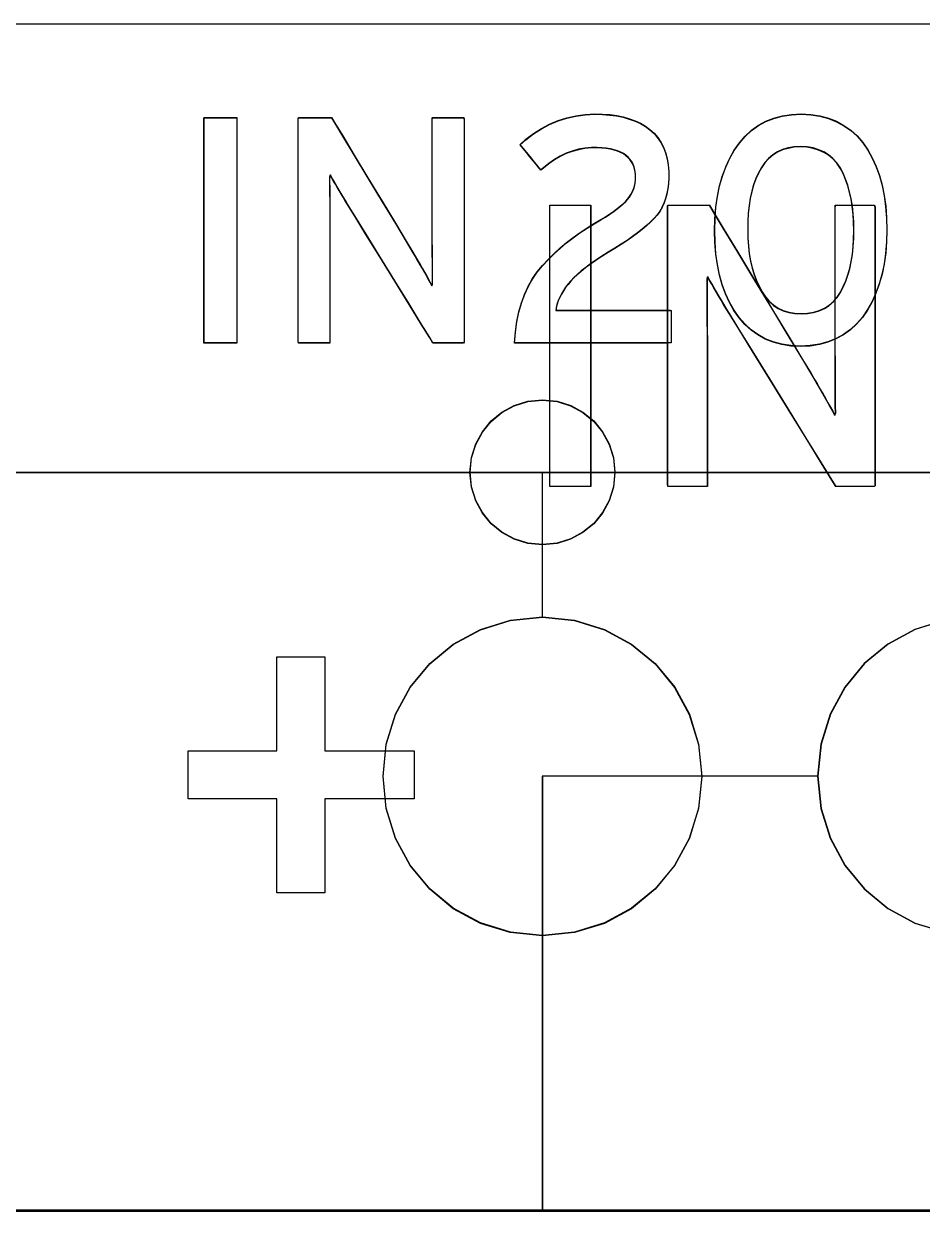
# Model space of a CAD drawing. Extents: x 1 to 47.7, y 0.2 to 35.
# Drawn here: x 40.6925 to 41.0025, y 11.9347 to 12.3447 of the extents above; entities that cross this region are included whole.
import ezdxf

# ---------------------------------------------------------------- set-up
doc = ezdxf.new("R2010")
doc.units = 0
doc.header["$MEASUREMENT"] = 0
for name, color, linetype in [('5_1___24__TARGET_LEDS___12', 7, 'CONTINUOUS'), ('6_1__EMPTY_IO_BOARD_POSITI', 7, 'CONTINUOUS'), ('6_2___8__INDEPENDENT_INPUT', 7, 'CONTINUOUS'), ('6_3___8__OPTOISO_INDEPENDE', 7, 'CONTINUOUS'), ('6_4___24__OPTOISO_INDEPEND', 7, 'CONTINUOUS'), ('6_5___8__INDEPENDENT_INPUT', 7, 'CONTINUOUS'), ('6_6___8__INDEPENDENT_INPUT', 7, 'CONTINUOUS'), ('6_7___8__OPTOISO_INDEPENDE', 7, 'CONTINUOUS'), ('6_8___8__OPTOISO_INDEPENDE', 7, 'CONTINUOUS'), ('8_0_____DWG', 7, 'CONTINUOUS')]:
    doc.layers.add(name, color=color, linetype=linetype)

msp = doc.modelspace()

# ---------------------------------------------------------------- linework, layer by layer
at = {"layer": '5_1___24__TARGET_LEDS___12'}
for points in [[(40.86179, 12.2345), (40.86211, 12.23823), (40.86262, 12.24177), (40.86332, 12.24512), (40.86421, 12.24827), (40.86528, 12.25124), (40.86655, 12.25402), (40.868, 12.2566), (40.86964, 12.259), (40.87146, 12.2612), (40.87342, 12.26327), (40.87545, 12.26527), (40.87756, 12.2672), (40.87975, 12.26905), (40.88203, 12.27082), (40.88438, 12.27252), (40.88681, 12.27415), (40.88933, 12.2757), (40.89152, 12.27699), (40.89315, 12.278), (40.89464, 12.27898), (40.89601, 12.27992), (40.89724, 12.28083), (40.89835, 12.28171), (40.89933, 12.28256), (40.90017, 12.28337), (40.90089, 12.28416), (40.90146, 12.28492), (40.90195, 12.28571), (40.90237, 12.2865), (40.90273, 12.28731), (40.90303, 12.28814), (40.90326, 12.28898), (40.90342, 12.28983), (40.90353, 12.2907), (40.90356, 12.29158), (40.90353, 12.29263), (40.90341, 12.29364), (40.90321, 12.2946), (40.90293, 12.2955), (40.90255, 12.29635), (40.9021, 12.29714), (40.90156, 12.29788), (40.90094, 12.29856), (40.90022, 12.29919), (40.89937, 12.29978), (40.89841, 12.30029), (40.89734, 12.30074), (40.89615, 12.30111), (40.89485, 12.30141), (40.89344, 12.30164), (40.89191, 12.30179), (40.89027, 12.30188), (40.88835, 12.30187), (40.88607, 12.30166), (40.88386, 12.30126), (40.88169, 12.30067), (40.87959, 12.29989), (40.87754, 12.29892), (40.87555, 12.29776), (40.87362, 12.2964), (40.87175, 12.29486), (40.87085, 12.29422), (40.87033, 12.29485), (40.86946, 12.29593), (40.86835, 12.2973), (40.86713, 12.2988), (40.86594, 12.30027), (40.86489, 12.30156), (40.86412, 12.3025), (40.86376, 12.30295), (40.86572, 12.30472), (40.86834, 12.30673), (40.87107, 12.30848), (40.87389, 12.30998), (40.87681, 12.3112), (40.87983, 12.31217), (40.88295, 12.31287), (40.88616, 12.31332), (40.88947, 12.3135), (40.89213, 12.31343), (40.89464, 12.31323), (40.89703, 12.3129), (40.89928, 12.31244), (40.90139, 12.31184), (40.90337, 12.31111), (40.90522, 12.31025), (40.90694, 12.30926), (40.90851, 12.30812), (40.90993, 12.3068), (40.91118, 12.30534), (40.91225, 12.30374), (40.91315, 12.302), (40.91388, 12.30012), (40.91443, 12.29809), (40.91481, 12.29592), (40.91502, 12.29361), (40.91505, 12.29139), (40.91495, 12.2895), (40.91472, 12.28769), (40.91438, 12.28596), (40.91393, 12.28433), (40.91336, 12.28278), (40.91268, 12.28132), (40.91188, 12.27995), (40.91097, 12.27866), (40.90991, 12.27744), (40.9087, 12.27621), (40.90735, 12.27497), (40.90587, 12.2737), (40.90425, 12.27243), (40.90249, 12.27114), (40.9006, 12.26983), (40.89857, 12.2685), (40.89641, 12.26717), (40.89408, 12.26575), (40.8919, 12.26436), (40.88989, 12.26301), (40.88803, 12.26172), (40.88634, 12.26046), (40.88481, 12.25925), (40.88344, 12.25808), (40.88223, 12.25696), (40.88118, 12.25587), (40.88025, 12.25477), (40.87941, 12.25366), (40.87865, 12.25252), (40.87797, 12.25137), (40.87738, 12.25021), (40.87687, 12.24902), (40.87645, 12.24782), (40.87611, 12.2466), (40.8761, 12.24578), (40.87842, 12.24578), (40.88289, 12.24578), (40.88882, 12.24578), (40.8955, 12.24578), (40.90222, 12.24578), (40.90827, 12.24578), (40.91294, 12.24578), (40.91553, 12.24578), (40.91583, 12.24565), (40.91583, 12.24484), (40.91583, 12.24347), (40.91583, 12.24173), (40.91583, 12.23982), (40.91583, 12.23795), (40.91583, 12.23631), (40.91583, 12.2351), (40.91583, 12.23453), (40.91463, 12.2345), (40.91007, 12.2345), (40.90302, 12.2345), (40.89441, 12.2345), (40.88523, 12.2345), (40.87641, 12.2345), (40.86893, 12.2345), (40.86373, 12.2345)], [(40.99026, 12.27351), (40.99016, 12.26939), (40.98984, 12.26547), (40.98932, 12.26173), (40.98859, 12.25819), (40.98766, 12.25483), (40.98651, 12.25167), (40.98516, 12.2487), (40.98359, 12.24591), (40.98182, 12.24333), (40.97984, 12.24103), (40.97767, 12.23902), (40.97529, 12.23731), (40.97272, 12.2359), (40.96995, 12.23479), (40.96698, 12.23398), (40.96382, 12.23347), (40.96045, 12.23326), (40.95712, 12.23347), (40.95399, 12.23398), (40.95105, 12.23478), (40.94831, 12.23588), (40.94576, 12.23728), (40.94341, 12.23897), (40.94125, 12.24095), (40.93929, 12.24323), (40.93752, 12.24578), (40.93596, 12.24852), (40.9346, 12.25146), (40.93346, 12.2546), (40.93252, 12.25794), (40.93179, 12.26148), (40.93127, 12.26522), (40.93096, 12.26916), (40.93085, 12.2733), (40.93096, 12.27742), (40.93128, 12.28136), (40.93181, 12.2851), (40.93255, 12.28866), (40.9335, 12.29202), (40.93466, 12.29519), (40.93603, 12.29816), (40.93761, 12.30095), (40.9394, 12.30354), (40.94138, 12.30585), (40.94356, 12.30785), (40.94593, 12.30956), (40.9485, 12.31095), (40.95125, 12.31205), (40.9542, 12.31283), (40.95733, 12.31332), (40.96067, 12.3135), (40.96403, 12.3133), (40.96719, 12.3128), (40.97015, 12.31201), (40.97291, 12.31093), (40.97547, 12.30954), (40.97782, 12.30787), (40.97998, 12.30589), (40.98194, 12.30362), (40.98369, 12.30107), (40.98523, 12.29832), (40.98656, 12.29537), (40.98769, 12.29222), (40.98862, 12.28888), (40.98934, 12.28533), (40.98985, 12.28159), (40.99016, 12.27765)], [(40.83363, 12.2345), (40.83254, 12.23628), (40.82961, 12.24103), (40.82541, 12.24786), (40.82046, 12.2559), (40.81533, 12.26424), (40.81054, 12.27202), (40.80664, 12.27835), (40.80419, 12.28234), (40.8034, 12.28363), (40.80267, 12.28484), (40.80196, 12.28603), (40.80128, 12.28717), (40.80062, 12.28829), (40.79998, 12.28937), (40.79937, 12.29042), (40.79879, 12.29143), (40.79822, 12.29241), (40.79799, 12.29178), (40.79799, 12.28991), (40.79799, 12.28798), (40.798, 12.28599), (40.79801, 12.28394), (40.79803, 12.28183), (40.79805, 12.27966), (40.79807, 12.27743), (40.79809, 12.27514), (40.7981, 12.27371), (40.7981, 12.2701), (40.7981, 12.26465), (40.7981, 12.25811), (40.7981, 12.2512), (40.7981, 12.24466), (40.7981, 12.23922), (40.7981, 12.2356), (40.79809, 12.2345), (40.79758, 12.2345), (40.79643, 12.2345), (40.79485, 12.2345), (40.79302, 12.2345), (40.79115, 12.2345), (40.78944, 12.2345), (40.78808, 12.2345), (40.78727, 12.2345), (40.78714, 12.23505), (40.78714, 12.24009), (40.78714, 12.24925), (40.78714, 12.26114), (40.78714, 12.27433), (40.78714, 12.28743), (40.78714, 12.29901), (40.78714, 12.30767), (40.78714, 12.312), (40.78736, 12.31225), (40.7883, 12.31225), (40.78979, 12.31225), (40.79163, 12.31225), (40.7936, 12.31225), (40.7955, 12.31225), (40.79711, 12.31225), (40.79823, 12.31225), (40.79865, 12.31225), (40.7997, 12.31052), (40.80248, 12.3059), (40.80649, 12.29925), (40.81121, 12.29143), (40.8161, 12.28331), (40.82067, 12.27574), (40.82438, 12.26958), (40.82673, 12.2657), (40.82752, 12.26438), (40.82836, 12.26293), (40.82917, 12.26154), (40.82994, 12.26019), (40.83068, 12.2589), (40.83138, 12.25766), (40.83205, 12.25646), (40.83268, 12.25532), (40.83328, 12.25422), (40.83351, 12.25485), (40.83349, 12.25678), (40.83347, 12.25876), (40.83345, 12.26079), (40.83344, 12.26289), (40.83343, 12.26503), (40.83342, 12.26723), (40.83342, 12.26948), (40.83341, 12.27179), (40.83341, 12.27321), (40.83341, 12.27681), (40.83341, 12.28223), (40.83341, 12.28875), (40.83341, 12.29562), (40.83341, 12.30214), (40.83341, 12.30756), (40.83341, 12.31116), (40.83342, 12.31225), (40.83393, 12.31225), (40.83508, 12.31225), (40.83666, 12.31225), (40.83849, 12.31225), (40.84036, 12.31225), (40.84207, 12.31225), (40.84343, 12.31225), (40.84424, 12.31225), (40.84437, 12.3117), (40.84437, 12.30667), (40.84437, 12.2975), (40.84437, 12.28561), (40.84437, 12.27242), (40.84437, 12.25933), (40.84437, 12.24774), (40.84437, 12.23908), (40.84437, 12.23475), (40.84417, 12.2345), (40.84329, 12.2345), (40.8419, 12.2345), (40.84018, 12.2345), (40.83834, 12.2345), (40.83657, 12.2345), (40.83507, 12.2345), (40.83402, 12.2345)], [(40.97887, 12.2733), (40.97881, 12.27619), (40.97864, 12.27896), (40.97835, 12.28161), (40.97794, 12.28414), (40.97742, 12.28655), (40.97678, 12.28883), (40.97602, 12.29099), (40.97514, 12.29303), (40.97414, 12.29493), (40.97297, 12.29662), (40.97164, 12.29808), (40.97017, 12.29932), (40.96853, 12.30035), (40.96674, 12.30115), (40.9648, 12.30172), (40.9627, 12.30208), (40.96045, 12.30222), (40.95824, 12.30208), (40.95617, 12.30173), (40.95426, 12.30116), (40.9525, 12.30037), (40.95089, 12.29936), (40.94944, 12.29814), (40.94813, 12.29669), (40.94697, 12.29503), (40.94596, 12.29316), (40.94507, 12.29117), (40.9443, 12.28904), (40.94365, 12.28678), (40.94312, 12.28439), (40.94272, 12.28186), (40.94244, 12.27921), (40.94228, 12.27643), (40.94225, 12.27351), (40.94231, 12.27063), (40.94249, 12.26788), (40.9428, 12.26525), (40.94322, 12.26274), (40.94377, 12.26036), (40.94445, 12.25811), (40.94524, 12.25598), (40.94616, 12.25397), (40.94719, 12.25206), (40.94836, 12.25032), (40.94967, 12.24881), (40.95113, 12.24752), (40.95274, 12.24647), (40.9545, 12.24564), (40.95641, 12.24504), (40.95846, 12.24467), (40.96067, 12.24453), (40.96291, 12.24467), (40.96501, 12.24504), (40.96694, 12.24563), (40.96872, 12.24644), (40.97034, 12.24748), (40.9718, 12.24875), (40.97311, 12.25025), (40.97426, 12.25196), (40.97524, 12.25385), (40.97609, 12.25584), (40.97683, 12.25795), (40.97745, 12.26018), (40.97796, 12.26255), (40.97836, 12.26505), (40.97864, 12.26767), (40.97881, 12.27042)], [(40.89643, 12.18979), (40.89592, 12.18475), (40.89446, 12.18005), (40.89216, 12.17581), (40.88911, 12.17211), (40.88541, 12.16906), (40.88116, 12.16675), (40.87648, 12.1653), (40.87145, 12.16479), (40.8664, 12.1653), (40.8617, 12.16675), (40.85745, 12.16906), (40.85375, 12.17211), (40.8507, 12.17581), (40.8484, 12.18005), (40.84694, 12.18475), (40.84643, 12.18979), (40.84694, 12.19482), (40.8484, 12.19952), (40.8507, 12.20376), (40.85375, 12.20746), (40.85745, 12.21051), (40.8617, 12.21282), (40.8664, 12.21427), (40.87145, 12.21478), (40.87648, 12.21427), (40.88116, 12.21282), (40.88541, 12.21051), (40.88911, 12.20746), (40.89216, 12.20376), (40.89446, 12.19952), (40.89592, 12.19482)], [(40.92643, 12.08482), (40.92532, 12.07373), (40.92211, 12.06341), (40.91704, 12.05406), (40.91033, 12.04592), (40.90219, 12.0392), (40.89284, 12.03413), (40.88251, 12.03092), (40.87142, 12.0298), (40.86033, 12.03092), (40.85001, 12.03413), (40.84067, 12.0392), (40.83253, 12.04592), (40.82582, 12.05406), (40.82075, 12.06341), (40.81755, 12.07373), (40.81643, 12.08482), (40.81755, 12.0959), (40.82075, 12.10622), (40.82582, 12.11556), (40.83253, 12.12369), (40.84067, 12.13041), (40.85001, 12.13548), (40.86033, 12.13869), (40.87142, 12.1398), (40.88251, 12.13869), (40.89284, 12.13548), (40.90219, 12.13041), (40.91033, 12.12369), (40.91704, 12.11556), (40.92211, 12.10622), (40.92532, 12.0959)]]:
    msp.add_lwpolyline(points, close=True, dxfattribs=at)
for points in [[(40.75464, 12.2345), (40.75464, 12.31225), (40.76592, 12.31225), (40.76592, 12.2345), (40.75464, 12.2345)], [(40.57142, 12.1398), (40.57142, 12.18979), (40.87142, 12.18977)], [(40.87142, 12.1398), (40.87142, 12.18979), (41.17141, 12.18977)], [(40.87142, 12.0298), (40.87142, 11.93517)], [(41.34667, 11.93513), (41.22086, 11.93513), (41.09103, 11.93513), (40.95765, 11.93513), (40.82115, 11.93513), (40.68197, 11.93513), (40.54057, 11.93513), (40.25287, 11.93513), (39.96161, 11.93513), (39.67035, 11.93513), (39.38265, 11.93513)]]:
    msp.add_lwpolyline(points, dxfattribs=at)
at = {"layer": '6_1__EMPTY_IO_BOARD_POSITI'}
msp.add_lwpolyline([(39.41772, 11.93472), (39.6197, 11.93472), (40.02874, 11.93472), (40.43638, 11.93472), (40.6366, 11.93472), (40.8328, 11.93472), (41.02374, 11.93472), (41.2082, 11.93472), (41.29762, 11.93472), (41.38495, 11.93472)], dxfattribs=at)
at = {"layer": '6_2___8__INDEPENDENT_INPUT'}
for points in [[(40.87402, 12.18494), (40.87402, 12.28212), (40.88813, 12.28212), (40.88813, 12.18494), (40.87402, 12.18494)], [(41.01037, 12.1388), (41.00005, 12.13559), (40.99071, 12.13052), (40.98257, 12.12381), (40.97585, 12.11567), (40.97078, 12.10633), (40.96757, 12.096), (40.96646, 12.08491), (40.96757, 12.07383), (40.97078, 12.0635), (40.97585, 12.05416), (40.98257, 12.04602), (40.99071, 12.03931), (41.00005, 12.03424), (41.01037, 12.03103)], [(40.79639, 12.07713), (40.79639, 12.04466), (40.77981, 12.04466), (40.77981, 12.07713), (40.74917, 12.07713), (40.74917, 12.09372), (40.77981, 12.09372), (40.77981, 12.12619), (40.79639, 12.12619), (40.79639, 12.09372), (40.82715, 12.09372), (40.82715, 12.07713), (40.79639, 12.07713)], [(40.96646, 12.08491), (40.87146, 12.08491), (40.87146, 11.93527)], [(41.34667, 11.93513), (41.22086, 11.93513), (41.09103, 11.93513), (40.95765, 11.93513), (40.82115, 11.93513), (40.68197, 11.93513), (40.54057, 11.93513), (40.25287, 11.93513), (39.96161, 11.93513), (39.67035, 11.93513), (39.38265, 11.93513)]]:
    msp.add_lwpolyline(points, dxfattribs=at)
msp.add_lwpolyline([(40.97276, 12.18494), (40.9714, 12.18717), (40.96774, 12.1931), (40.96248, 12.20164), (40.9563, 12.21168), (40.94988, 12.22212), (40.94389, 12.23184), (40.93902, 12.23975), (40.93595, 12.24474), (40.93497, 12.24634), (40.93406, 12.24786), (40.93318, 12.24934), (40.93232, 12.25078), (40.9315, 12.25218), (40.93071, 12.25353), (40.92994, 12.25484), (40.92921, 12.2561), (40.9285, 12.25732), (40.92821, 12.25653), (40.92821, 12.2542), (40.92822, 12.25178), (40.92823, 12.2493), (40.92824, 12.24674), (40.92826, 12.2441), (40.92828, 12.24139), (40.92831, 12.2386), (40.92834, 12.23574), (40.92834, 12.23396), (40.92834, 12.22944), (40.92834, 12.22263), (40.92834, 12.21445), (40.92834, 12.20582), (40.92834, 12.19764), (40.92834, 12.19083), (40.92834, 12.18631), (40.92833, 12.18494), (40.9277, 12.18494), (40.92627, 12.18494), (40.92428, 12.18494), (40.922, 12.18494), (40.91966, 12.18494), (40.91752, 12.18494), (40.91582, 12.18494), (40.91481, 12.18494), (40.91465, 12.18563), (40.91465, 12.19192), (40.91465, 12.20338), (40.91465, 12.21824), (40.91465, 12.23473), (40.91465, 12.2511), (40.91465, 12.26557), (40.91465, 12.2764), (40.91465, 12.28182), (40.91492, 12.28212), (40.9161, 12.28212), (40.91796, 12.28212), (40.92026, 12.28212), (40.92272, 12.28212), (40.92509, 12.28212), (40.92711, 12.28212), (40.92851, 12.28212), (40.92904, 12.28212), (40.93034, 12.27996), (40.93383, 12.27419), (40.93884, 12.26587), (40.94473, 12.2561), (40.95086, 12.24595), (40.95657, 12.23649), (40.96121, 12.22879), (40.96413, 12.22394), (40.96512, 12.22228), (40.96617, 12.22047), (40.96718, 12.21873), (40.96815, 12.21705), (40.96907, 12.21544), (40.96995, 12.21388), (40.97078, 12.21239), (40.97158, 12.21096), (40.97232, 12.2096), (40.97261, 12.21038), (40.97259, 12.21279), (40.97256, 12.21526), (40.97254, 12.21781), (40.97253, 12.22042), (40.97251, 12.2231), (40.9725, 12.22585), (40.9725, 12.22867), (40.97249, 12.23155), (40.97249, 12.23333), (40.97249, 12.23783), (40.97249, 12.24461), (40.97249, 12.25275), (40.97249, 12.26134), (40.97249, 12.26949), (40.97249, 12.27626), (40.97249, 12.28076), (40.9725, 12.28212), (40.97314, 12.28212), (40.97457, 12.28212), (40.97655, 12.28212), (40.97884, 12.28212), (40.98118, 12.28212), (40.98332, 12.28212), (40.98502, 12.28212), (40.98602, 12.28212), (40.98619, 12.28144), (40.98619, 12.27515), (40.98619, 12.26369), (40.98619, 12.24883), (40.98619, 12.23234), (40.98619, 12.21597), (40.98619, 12.20149), (40.98619, 12.19067), (40.98619, 12.18525), (40.98594, 12.18494), (40.98484, 12.18494), (40.9831, 12.18494), (40.98095, 12.18494), (40.97865, 12.18494), (40.97644, 12.18494), (40.97456, 12.18494), (40.97325, 12.18494)], close=True, dxfattribs=at)
at = {"layer": '6_3___8__OPTOISO_INDEPENDE'}
for points in [[(40.87402, 12.18494), (40.87402, 12.28212), (40.88813, 12.28212), (40.88813, 12.18494), (40.87402, 12.18494)], [(41.01037, 12.1388), (41.00005, 12.13559), (40.99071, 12.13052), (40.98257, 12.12381), (40.97585, 12.11567), (40.97078, 12.10633), (40.96757, 12.096), (40.96646, 12.08491), (40.96757, 12.07383), (40.97078, 12.0635), (40.97585, 12.05416), (40.98257, 12.04602), (40.99071, 12.03931), (41.00005, 12.03424), (41.01037, 12.03103)], [(40.96646, 12.08491), (40.87146, 12.08491), (40.87146, 11.93527)], [(41.34667, 11.93513), (41.22086, 11.93513), (41.09103, 11.93513), (40.95765, 11.93513), (40.82115, 11.93513), (40.68197, 11.93513), (40.54057, 11.93513), (40.25287, 11.93513), (39.96161, 11.93513), (39.67035, 11.93513), (39.38265, 11.93513)]]:
    msp.add_lwpolyline(points, dxfattribs=at)
msp.add_lwpolyline([(40.97276, 12.18494), (40.9714, 12.18717), (40.96774, 12.1931), (40.96248, 12.20164), (40.9563, 12.21168), (40.94988, 12.22212), (40.94389, 12.23184), (40.93902, 12.23975), (40.93595, 12.24474), (40.93497, 12.24634), (40.93406, 12.24786), (40.93318, 12.24934), (40.93232, 12.25078), (40.9315, 12.25218), (40.93071, 12.25353), (40.92994, 12.25484), (40.92921, 12.2561), (40.9285, 12.25732), (40.92821, 12.25653), (40.92821, 12.2542), (40.92822, 12.25178), (40.92823, 12.2493), (40.92824, 12.24674), (40.92826, 12.2441), (40.92828, 12.24139), (40.92831, 12.2386), (40.92834, 12.23574), (40.92834, 12.23396), (40.92834, 12.22944), (40.92834, 12.22263), (40.92834, 12.21445), (40.92834, 12.20582), (40.92834, 12.19764), (40.92834, 12.19083), (40.92834, 12.18631), (40.92833, 12.18494), (40.9277, 12.18494), (40.92627, 12.18494), (40.92428, 12.18494), (40.922, 12.18494), (40.91966, 12.18494), (40.91752, 12.18494), (40.91582, 12.18494), (40.91481, 12.18494), (40.91465, 12.18563), (40.91465, 12.19192), (40.91465, 12.20338), (40.91465, 12.21824), (40.91465, 12.23473), (40.91465, 12.2511), (40.91465, 12.26557), (40.91465, 12.2764), (40.91465, 12.28182), (40.91492, 12.28212), (40.9161, 12.28212), (40.91796, 12.28212), (40.92026, 12.28212), (40.92272, 12.28212), (40.92509, 12.28212), (40.92711, 12.28212), (40.92851, 12.28212), (40.92904, 12.28212), (40.93034, 12.27996), (40.93383, 12.27419), (40.93884, 12.26587), (40.94473, 12.2561), (40.95086, 12.24595), (40.95657, 12.23649), (40.96121, 12.22879), (40.96413, 12.22394), (40.96512, 12.22228), (40.96617, 12.22047), (40.96718, 12.21873), (40.96815, 12.21705), (40.96907, 12.21544), (40.96995, 12.21388), (40.97078, 12.21239), (40.97158, 12.21096), (40.97232, 12.2096), (40.97261, 12.21038), (40.97259, 12.21279), (40.97256, 12.21526), (40.97254, 12.21781), (40.97253, 12.22042), (40.97251, 12.2231), (40.9725, 12.22585), (40.9725, 12.22867), (40.97249, 12.23155), (40.97249, 12.23333), (40.97249, 12.23783), (40.97249, 12.24461), (40.97249, 12.25275), (40.97249, 12.26134), (40.97249, 12.26949), (40.97249, 12.27626), (40.97249, 12.28076), (40.9725, 12.28212), (40.97314, 12.28212), (40.97457, 12.28212), (40.97655, 12.28212), (40.97884, 12.28212), (40.98118, 12.28212), (40.98332, 12.28212), (40.98502, 12.28212), (40.98602, 12.28212), (40.98619, 12.28144), (40.98619, 12.27515), (40.98619, 12.26369), (40.98619, 12.24883), (40.98619, 12.23234), (40.98619, 12.21597), (40.98619, 12.20149), (40.98619, 12.19067), (40.98619, 12.18525), (40.98594, 12.18494), (40.98484, 12.18494), (40.9831, 12.18494), (40.98095, 12.18494), (40.97865, 12.18494), (40.97644, 12.18494), (40.97456, 12.18494), (40.97325, 12.18494)], close=True, dxfattribs=at)
at = {"layer": '6_4___24__OPTOISO_INDEPEND'}
for points in [[(40.8618, 12.23463), (40.86212, 12.23836), (40.86263, 12.2419), (40.86333, 12.24524), (40.86422, 12.2484), (40.8653, 12.25137), (40.86656, 12.25414), (40.86801, 12.25673), (40.86965, 12.25913), (40.87148, 12.26133), (40.87343, 12.2634), (40.87546, 12.2654), (40.87757, 12.26733), (40.87977, 12.26918), (40.88204, 12.27096), (40.88439, 12.27266), (40.88683, 12.27428), (40.88934, 12.27584), (40.89154, 12.27712), (40.89316, 12.27813), (40.89466, 12.27911), (40.89602, 12.28005), (40.89726, 12.28096), (40.89836, 12.28184), (40.89934, 12.28269), (40.90018, 12.2835), (40.9009, 12.28428), (40.90147, 12.28505), (40.90196, 12.28583), (40.90239, 12.28663), (40.90274, 12.28744), (40.90304, 12.28827), (40.90327, 12.28911), (40.90344, 12.28996), (40.90354, 12.29083), (40.90358, 12.29171), (40.90354, 12.29276), (40.90343, 12.29377), (40.90323, 12.29473), (40.90294, 12.29563), (40.90257, 12.29648), (40.90211, 12.29727), (40.90157, 12.29801), (40.90095, 12.29869), (40.90024, 12.29932), (40.89939, 12.29991), (40.89843, 12.30042), (40.89735, 12.30087), (40.89617, 12.30124), (40.89487, 12.30154), (40.89345, 12.30177), (40.89193, 12.30192), (40.89029, 12.30201), (40.88836, 12.30199), (40.88609, 12.30179), (40.88387, 12.30139), (40.88171, 12.3008), (40.8796, 12.30002), (40.87756, 12.29904), (40.87557, 12.29788), (40.87364, 12.29653), (40.87176, 12.29499), (40.87086, 12.29435), (40.87035, 12.29498), (40.86947, 12.29606), (40.86836, 12.29743), (40.86715, 12.29892), (40.86595, 12.3004), (40.8649, 12.30169), (40.86414, 12.30263), (40.86377, 12.30308), (40.86573, 12.30485), (40.86835, 12.30686), (40.87108, 12.30861), (40.8739, 12.3101), (40.87682, 12.31133), (40.87984, 12.3123), (40.88296, 12.313), (40.88617, 12.31345), (40.88949, 12.31363), (40.89214, 12.31356), (40.89466, 12.31336), (40.89704, 12.31303), (40.89929, 12.31257), (40.90141, 12.31197), (40.90339, 12.31124), (40.90523, 12.31038), (40.90695, 12.30938), (40.90853, 12.30825), (40.90995, 12.30693), (40.91119, 12.30547), (40.91226, 12.30388), (40.91316, 12.30213), (40.91389, 12.30025), (40.91445, 12.29822), (40.91483, 12.29605), (40.91504, 12.29374), (40.91507, 12.29152), (40.91496, 12.28962), (40.91474, 12.28781), (40.9144, 12.28609), (40.91394, 12.28446), (40.91338, 12.28291), (40.91269, 12.28145), (40.9119, 12.28008), (40.91099, 12.2788), (40.90993, 12.27758), (40.90872, 12.27634), (40.90737, 12.2751), (40.90588, 12.27383), (40.90426, 12.27256), (40.90251, 12.27126), (40.90062, 12.26996), (40.89859, 12.26863), (40.89642, 12.26729), (40.8941, 12.26587), (40.89192, 12.26449), (40.8899, 12.26314), (40.88804, 12.26184), (40.88635, 12.26059), (40.88481, 12.25938), (40.88345, 12.25821), (40.88224, 12.25709), (40.8812, 12.256), (40.88027, 12.2549), (40.87942, 12.25379), (40.87866, 12.25265), (40.87799, 12.2515), (40.8774, 12.25034), (40.87689, 12.24915), (40.87647, 12.24795), (40.87613, 12.24673), (40.87612, 12.24591), (40.87843, 12.24591), (40.88291, 12.24591), (40.88884, 12.24591), (40.89552, 12.24591), (40.90223, 12.24591), (40.90828, 12.24591), (40.91295, 12.24591), (40.91554, 12.24591), (40.91584, 12.24578), (40.91584, 12.24497), (40.91584, 12.2436), (40.91584, 12.24186), (40.91584, 12.23995), (40.91584, 12.23808), (40.91584, 12.23644), (40.91584, 12.23523), (40.91584, 12.23465), (40.91464, 12.23463), (40.91009, 12.23463), (40.90303, 12.23463), (40.89443, 12.23463), (40.88524, 12.23463), (40.87642, 12.23463), (40.86894, 12.23463), (40.86375, 12.23463)], [(40.99028, 12.27364), (40.99017, 12.26952), (40.98986, 12.2656), (40.98934, 12.26186), (40.98861, 12.25832), (40.98767, 12.25496), (40.98652, 12.2518), (40.98517, 12.24883), (40.98361, 12.24604), (40.98183, 12.24346), (40.97985, 12.24115), (40.97768, 12.23915), (40.97531, 12.23744), (40.97273, 12.23603), (40.96996, 12.23492), (40.967, 12.23411), (40.96383, 12.2336), (40.96046, 12.23338), (40.95714, 12.2336), (40.95401, 12.23411), (40.95107, 12.23491), (40.94832, 12.23601), (40.94578, 12.2374), (40.94342, 12.23909), (40.94127, 12.24108), (40.9393, 12.24336), (40.93754, 12.24591), (40.93597, 12.24865), (40.93462, 12.25159), (40.93347, 12.25473), (40.93253, 12.25807), (40.93181, 12.26161), (40.93128, 12.26535), (40.93097, 12.26928), (40.93087, 12.27342), (40.93097, 12.27755), (40.93129, 12.28149), (40.93182, 12.28523), (40.93256, 12.28879), (40.93351, 12.29215), (40.93467, 12.29531), (40.93604, 12.29829), (40.93762, 12.30108), (40.93941, 12.30367), (40.9414, 12.30598), (40.94358, 12.30798), (40.94595, 12.30969), (40.94851, 12.31108), (40.95126, 12.31218), (40.95421, 12.31296), (40.95735, 12.31345), (40.96068, 12.31363), (40.96404, 12.31343), (40.9672, 12.31293), (40.97016, 12.31214), (40.97292, 12.31106), (40.97548, 12.30967), (40.97784, 12.30799), (40.98, 12.30602), (40.98195, 12.30375), (40.9837, 12.3012), (40.98524, 12.29845), (40.98657, 12.2955), (40.9877, 12.29235), (40.98863, 12.28901), (40.98935, 12.28546), (40.98986, 12.28172), (40.99017, 12.27778)], [(40.83365, 12.23463), (40.83255, 12.23641), (40.82963, 12.24116), (40.82542, 12.24799), (40.82048, 12.25602), (40.81534, 12.26437), (40.81055, 12.27215), (40.80666, 12.27848), (40.8042, 12.28247), (40.80342, 12.28375), (40.80268, 12.28497), (40.80198, 12.28615), (40.80129, 12.2873), (40.80063, 12.28842), (40.8, 12.2895), (40.79939, 12.29054), (40.7988, 12.29156), (40.79824, 12.29253), (40.798, 12.2919), (40.798, 12.29003), (40.79801, 12.2881), (40.79802, 12.28611), (40.79803, 12.28406), (40.79804, 12.28196), (40.79806, 12.27979), (40.79808, 12.27756), (40.79811, 12.27527), (40.79811, 12.27384), (40.79811, 12.27022), (40.79811, 12.26478), (40.79811, 12.25824), (40.79811, 12.25133), (40.79811, 12.24479), (40.79811, 12.23934), (40.79811, 12.23573), (40.7981, 12.23463), (40.79759, 12.23463), (40.79645, 12.23463), (40.79486, 12.23463), (40.79303, 12.23463), (40.79116, 12.23463), (40.78945, 12.23463), (40.78809, 12.23463), (40.78729, 12.23463), (40.78715, 12.23518), (40.78715, 12.24022), (40.78715, 12.24938), (40.78715, 12.26127), (40.78715, 12.27446), (40.78715, 12.28755), (40.78715, 12.29914), (40.78715, 12.3078), (40.78715, 12.31213), (40.78737, 12.31238), (40.78831, 12.31238), (40.78981, 12.31238), (40.79164, 12.31238), (40.79361, 12.31238), (40.79551, 12.31238), (40.79712, 12.31238), (40.79825, 12.31238), (40.79867, 12.31238), (40.79971, 12.31065), (40.8025, 12.30603), (40.80651, 12.29938), (40.81122, 12.29156), (40.81612, 12.28344), (40.82068, 12.27587), (40.8244, 12.26971), (40.82674, 12.26583), (40.82753, 12.2645), (40.82837, 12.26306), (40.82918, 12.26167), (40.82995, 12.26032), (40.83069, 12.25903), (40.83139, 12.25779), (40.83206, 12.25659), (40.83269, 12.25545), (40.83329, 12.25436), (40.83352, 12.25498), (40.8335, 12.25691), (40.83348, 12.25889), (40.83347, 12.26093), (40.83345, 12.26302), (40.83344, 12.26516), (40.83344, 12.26736), (40.83343, 12.26961), (40.83343, 12.27192), (40.83343, 12.27335), (40.83343, 12.27695), (40.83343, 12.28237), (40.83343, 12.28888), (40.83343, 12.29576), (40.83343, 12.30227), (40.83343, 12.30769), (40.83343, 12.31129), (40.83344, 12.31238), (40.83394, 12.31238), (40.83509, 12.31238), (40.83668, 12.31238), (40.8385, 12.31238), (40.84037, 12.31238), (40.84209, 12.31238), (40.84345, 12.31238), (40.84425, 12.31238), (40.84439, 12.31183), (40.84439, 12.30679), (40.84439, 12.29763), (40.84439, 12.28574), (40.84439, 12.27255), (40.84439, 12.25946), (40.84439, 12.24787), (40.84439, 12.23921), (40.84439, 12.23488), (40.84418, 12.23463), (40.8433, 12.23463), (40.84191, 12.23463), (40.8402, 12.23463), (40.83836, 12.23463), (40.83659, 12.23463), (40.83508, 12.23463), (40.83404, 12.23463)], [(40.97888, 12.27342), (40.97882, 12.27632), (40.97865, 12.27909), (40.97836, 12.28174), (40.97795, 12.28427), (40.97743, 12.28667), (40.97679, 12.28896), (40.97603, 12.29112), (40.97516, 12.29316), (40.97415, 12.29506), (40.97298, 12.29674), (40.97166, 12.29821), (40.97018, 12.29945), (40.96855, 12.30047), (40.96676, 12.30127), (40.96481, 12.30185), (40.96272, 12.30221), (40.96046, 12.30235), (40.95825, 12.30221), (40.95619, 12.30186), (40.95428, 12.30129), (40.95252, 12.3005), (40.95091, 12.29949), (40.94945, 12.29826), (40.94814, 12.29682), (40.94699, 12.29516), (40.94597, 12.29329), (40.94508, 12.2913), (40.94431, 12.28917), (40.94366, 12.28691), (40.94313, 12.28451), (40.94273, 12.28199), (40.94245, 12.27934), (40.94229, 12.27656), (40.94226, 12.27364), (40.94232, 12.27076), (40.9425, 12.26801), (40.94281, 12.26538), (40.94324, 12.26287), (40.94379, 12.26049), (40.94446, 12.25824), (40.94526, 12.25611), (40.94618, 12.2541), (40.94721, 12.25219), (40.94837, 12.25045), (40.94968, 12.24894), (40.95115, 12.24765), (40.95275, 12.2466), (40.95451, 12.24577), (40.95642, 12.24517), (40.95848, 12.2448), (40.96068, 12.24466), (40.96293, 12.2448), (40.96502, 12.24517), (40.96695, 12.24576), (40.96873, 12.24657), (40.97035, 12.24761), (40.97182, 12.24888), (40.97312, 12.25037), (40.97427, 12.25209), (40.97525, 12.25398), (40.9761, 12.25596), (40.97684, 12.25808), (40.97746, 12.26031), (40.97797, 12.26268), (40.97837, 12.26517), (40.97865, 12.2678), (40.97882, 12.27055)], [(40.89644, 12.18992), (40.89593, 12.18488), (40.89448, 12.18019), (40.89217, 12.17594), (40.88912, 12.17224), (40.88542, 12.16919), (40.88118, 12.16688), (40.87649, 12.16543), (40.87146, 12.16492), (40.86641, 12.16543), (40.86172, 12.16688), (40.85747, 12.16919), (40.85377, 12.17224), (40.85071, 12.17594), (40.84841, 12.18019), (40.84696, 12.18488), (40.84645, 12.18992), (40.84696, 12.19495), (40.84841, 12.19965), (40.85071, 12.20389), (40.85377, 12.20759), (40.85747, 12.21064), (40.86172, 12.21295), (40.86641, 12.21441), (40.87146, 12.21491), (40.87649, 12.21441), (40.88118, 12.21295), (40.88542, 12.21064), (40.88912, 12.20759), (40.89217, 12.20389), (40.89448, 12.19965), (40.89593, 12.19495)], [(40.92645, 12.08495), (40.92533, 12.07386), (40.92213, 12.06354), (40.91706, 12.05419), (40.91034, 12.04605), (40.9022, 12.03933), (40.89286, 12.03426), (40.88253, 12.03105), (40.87143, 12.02994), (40.86035, 12.03105), (40.85002, 12.03426), (40.84068, 12.03933), (40.83255, 12.04605), (40.82583, 12.05419), (40.82077, 12.06354), (40.81756, 12.07386), (40.81645, 12.08495), (40.81756, 12.09603), (40.82077, 12.10635), (40.82583, 12.11569), (40.83255, 12.12382), (40.84068, 12.13054), (40.85002, 12.13561), (40.86035, 12.13882), (40.87143, 12.13994), (40.88253, 12.13882), (40.89286, 12.13561), (40.9022, 12.13054), (40.91034, 12.12382), (40.91706, 12.11569), (40.92213, 12.10635), (40.92533, 12.09603)]]:
    msp.add_lwpolyline(points, close=True, dxfattribs=at)
for points in [[(40.75465, 12.23463), (40.75465, 12.31238), (40.76594, 12.31238), (40.76594, 12.23463), (40.75465, 12.23463)], [(40.57144, 12.13994), (40.57144, 12.18992), (40.87143, 12.1899)], [(40.87143, 12.13994), (40.87143, 12.18992), (41.17143, 12.1899)], [(40.87143, 12.02994), (40.87143, 11.93527)], [(41.34667, 11.93513), (41.22086, 11.93513), (41.09103, 11.93513), (40.95765, 11.93513), (40.82115, 11.93513), (40.68197, 11.93513), (40.54057, 11.93513), (40.25287, 11.93513), (39.96161, 11.93513), (39.67035, 11.93513), (39.38265, 11.93513)]]:
    msp.add_lwpolyline(points, dxfattribs=at)
at = {"layer": '6_5___8__INDEPENDENT_INPUT'}
for points in [[(40.87402, 12.18494), (40.87402, 12.28212), (40.88813, 12.28212), (40.88813, 12.18494), (40.87402, 12.18494)], [(41.01037, 12.1388), (41.00005, 12.13559), (40.99071, 12.13052), (40.98257, 12.12381), (40.97585, 12.11567), (40.97078, 12.10633), (40.96757, 12.096), (40.96646, 12.08491), (40.96757, 12.07383), (40.97078, 12.0635), (40.97585, 12.05416), (40.98257, 12.04602), (40.99071, 12.03931), (41.00005, 12.03424), (41.01037, 12.03103)], [(40.79639, 12.07713), (40.79639, 12.04466), (40.77981, 12.04466), (40.77981, 12.07713), (40.74917, 12.07713), (40.74917, 12.09372), (40.77981, 12.09372), (40.77981, 12.12619), (40.79639, 12.12619), (40.79639, 12.09372), (40.82715, 12.09372), (40.82715, 12.07713), (40.79639, 12.07713)], [(40.96635, 12.08493), (40.87146, 12.08493), (40.87146, 11.93527)], [(41.34667, 11.93513), (41.22086, 11.93513), (41.09103, 11.93513), (40.95765, 11.93513), (40.82115, 11.93513), (40.68197, 11.93513), (40.54057, 11.93513), (40.25287, 11.93513), (39.96161, 11.93513), (39.67035, 11.93513), (39.38265, 11.93513)]]:
    msp.add_lwpolyline(points, dxfattribs=at)
msp.add_lwpolyline([(40.97276, 12.18494), (40.9714, 12.18717), (40.96774, 12.1931), (40.96248, 12.20164), (40.9563, 12.21168), (40.94988, 12.22212), (40.94389, 12.23184), (40.93902, 12.23975), (40.93595, 12.24474), (40.93497, 12.24634), (40.93406, 12.24786), (40.93318, 12.24934), (40.93232, 12.25078), (40.9315, 12.25218), (40.93071, 12.25353), (40.92994, 12.25484), (40.92921, 12.2561), (40.9285, 12.25732), (40.92821, 12.25653), (40.92821, 12.2542), (40.92822, 12.25178), (40.92823, 12.2493), (40.92824, 12.24674), (40.92826, 12.2441), (40.92828, 12.24139), (40.92831, 12.2386), (40.92834, 12.23574), (40.92834, 12.23396), (40.92834, 12.22944), (40.92834, 12.22263), (40.92834, 12.21445), (40.92834, 12.20582), (40.92834, 12.19764), (40.92834, 12.19083), (40.92834, 12.18631), (40.92833, 12.18494), (40.9277, 12.18494), (40.92627, 12.18494), (40.92428, 12.18494), (40.922, 12.18494), (40.91966, 12.18494), (40.91752, 12.18494), (40.91582, 12.18494), (40.91481, 12.18494), (40.91465, 12.18563), (40.91465, 12.19192), (40.91465, 12.20338), (40.91465, 12.21824), (40.91465, 12.23473), (40.91465, 12.2511), (40.91465, 12.26557), (40.91465, 12.2764), (40.91465, 12.28182), (40.91492, 12.28212), (40.9161, 12.28212), (40.91796, 12.28212), (40.92026, 12.28212), (40.92272, 12.28212), (40.92509, 12.28212), (40.92711, 12.28212), (40.92851, 12.28212), (40.92904, 12.28212), (40.93034, 12.27996), (40.93383, 12.27419), (40.93884, 12.26587), (40.94473, 12.2561), (40.95086, 12.24595), (40.95657, 12.23649), (40.96121, 12.22879), (40.96413, 12.22394), (40.96512, 12.22228), (40.96617, 12.22047), (40.96718, 12.21873), (40.96815, 12.21705), (40.96907, 12.21544), (40.96995, 12.21388), (40.97078, 12.21239), (40.97158, 12.21096), (40.97232, 12.2096), (40.97261, 12.21038), (40.97259, 12.21279), (40.97256, 12.21526), (40.97254, 12.21781), (40.97253, 12.22042), (40.97251, 12.2231), (40.9725, 12.22585), (40.9725, 12.22867), (40.97249, 12.23155), (40.97249, 12.23333), (40.97249, 12.23783), (40.97249, 12.24461), (40.97249, 12.25275), (40.97249, 12.26134), (40.97249, 12.26949), (40.97249, 12.27626), (40.97249, 12.28076), (40.9725, 12.28212), (40.97314, 12.28212), (40.97457, 12.28212), (40.97655, 12.28212), (40.97884, 12.28212), (40.98118, 12.28212), (40.98332, 12.28212), (40.98502, 12.28212), (40.98602, 12.28212), (40.98619, 12.28144), (40.98619, 12.27515), (40.98619, 12.26369), (40.98619, 12.24883), (40.98619, 12.23234), (40.98619, 12.21597), (40.98619, 12.20149), (40.98619, 12.19067), (40.98619, 12.18525), (40.98594, 12.18494), (40.98484, 12.18494), (40.9831, 12.18494), (40.98095, 12.18494), (40.97865, 12.18494), (40.97644, 12.18494), (40.97456, 12.18494), (40.97325, 12.18494)], close=True, dxfattribs=at)
at = {"layer": '6_6___8__INDEPENDENT_INPUT'}
for points in [[(40.87402, 12.18495), (40.87402, 12.28213), (40.88813, 12.28213), (40.88813, 12.18495), (40.87402, 12.18495)], [(41.01037, 12.1388), (41.00005, 12.13559), (40.99071, 12.13052), (40.98257, 12.12381), (40.97585, 12.11567), (40.97078, 12.10633), (40.96757, 12.096), (40.96646, 12.08491), (40.96757, 12.07383), (40.97078, 12.0635), (40.97585, 12.05416), (40.98257, 12.04602), (40.99071, 12.03931), (41.00005, 12.03424), (41.01037, 12.03103)], [(40.79637, 12.07714), (40.79637, 12.04467), (40.7798, 12.04467), (40.7798, 12.07714), (40.74916, 12.07714), (40.74916, 12.09373), (40.7798, 12.09373), (40.7798, 12.1262), (40.79637, 12.1262), (40.79637, 12.09373), (40.82712, 12.09373), (40.82712, 12.07714), (40.79637, 12.07714)], [(40.96646, 12.08491), (40.87146, 12.08491), (40.87146, 11.93527)], [(41.34667, 11.93513), (41.22086, 11.93513), (41.09103, 11.93513), (40.95765, 11.93513), (40.82115, 11.93513), (40.68197, 11.93513), (40.54057, 11.93513), (40.25287, 11.93513), (39.96161, 11.93513), (39.67035, 11.93513), (39.38265, 11.93513)]]:
    msp.add_lwpolyline(points, dxfattribs=at)
msp.add_lwpolyline([(40.97276, 12.18495), (40.9714, 12.18717), (40.96774, 12.19311), (40.96248, 12.20165), (40.9563, 12.21169), (40.94988, 12.22212), (40.94389, 12.23185), (40.93902, 12.23976), (40.93595, 12.24474), (40.93497, 12.24635), (40.93406, 12.24787), (40.93318, 12.24935), (40.93232, 12.25079), (40.9315, 12.25218), (40.93071, 12.25353), (40.92994, 12.25484), (40.92921, 12.25611), (40.9285, 12.25733), (40.92821, 12.25654), (40.92821, 12.2542), (40.92822, 12.25179), (40.92823, 12.2493), (40.92824, 12.24674), (40.92826, 12.24411), (40.92828, 12.24139), (40.92831, 12.23861), (40.92834, 12.23575), (40.92834, 12.23396), (40.92834, 12.22944), (40.92834, 12.22263), (40.92834, 12.21446), (40.92834, 12.20582), (40.92834, 12.19765), (40.92834, 12.19084), (40.92834, 12.18632), (40.92833, 12.18495), (40.9277, 12.18495), (40.92627, 12.18495), (40.92428, 12.18495), (40.922, 12.18495), (40.91966, 12.18495), (40.91752, 12.18495), (40.91582, 12.18495), (40.91481, 12.18495), (40.91465, 12.18563), (40.91465, 12.19193), (40.91465, 12.20339), (40.91465, 12.21824), (40.91465, 12.23474), (40.91465, 12.2511), (40.91465, 12.26558), (40.91465, 12.27641), (40.91465, 12.28183), (40.91492, 12.28213), (40.9161, 12.28213), (40.91796, 12.28213), (40.92026, 12.28213), (40.92272, 12.28213), (40.92509, 12.28213), (40.92711, 12.28213), (40.92851, 12.28213), (40.92904, 12.28213), (40.93034, 12.27997), (40.93383, 12.27419), (40.93884, 12.26588), (40.94473, 12.25611), (40.95086, 12.24596), (40.95657, 12.23649), (40.96121, 12.2288), (40.96413, 12.22394), (40.96512, 12.22229), (40.96617, 12.22048), (40.96718, 12.21874), (40.96815, 12.21706), (40.96907, 12.21544), (40.96995, 12.21389), (40.97078, 12.2124), (40.97158, 12.21097), (40.97232, 12.2096), (40.97261, 12.21038), (40.97259, 12.21279), (40.97256, 12.21527), (40.97254, 12.21781), (40.97253, 12.22043), (40.97251, 12.22311), (40.9725, 12.22586), (40.9725, 12.22867), (40.97249, 12.23156), (40.97249, 12.23333), (40.97249, 12.23784), (40.97249, 12.24461), (40.97249, 12.25276), (40.97249, 12.26135), (40.97249, 12.26949), (40.97249, 12.27627), (40.97249, 12.28077), (40.9725, 12.28213), (40.97314, 12.28213), (40.97457, 12.28213), (40.97655, 12.28213), (40.97884, 12.28213), (40.98118, 12.28213), (40.98332, 12.28213), (40.98502, 12.28213), (40.98602, 12.28213), (40.98619, 12.28145), (40.98619, 12.27515), (40.98619, 12.2637), (40.98619, 12.24884), (40.98619, 12.23235), (40.98619, 12.21598), (40.98619, 12.2015), (40.98619, 12.19067), (40.98619, 12.18526), (40.98594, 12.18495), (40.98484, 12.18495), (40.9831, 12.18495), (40.98095, 12.18495), (40.97865, 12.18495), (40.97644, 12.18495), (40.97456, 12.18495), (40.97325, 12.18495)], close=True, dxfattribs=at)
at = {"layer": '6_7___8__OPTOISO_INDEPENDE'}
for points in [[(40.87402, 12.18494), (40.87402, 12.28212), (40.88813, 12.28212), (40.88813, 12.18494), (40.87402, 12.18494)], [(41.01037, 12.1388), (41.00005, 12.13559), (40.99071, 12.13052), (40.98257, 12.12381), (40.97585, 12.11567), (40.97078, 12.10633), (40.96757, 12.096), (40.96646, 12.08491), (40.96757, 12.07383), (40.97078, 12.0635), (40.97585, 12.05416), (40.98257, 12.04602), (40.99071, 12.03931), (41.00005, 12.03424), (41.01037, 12.03103)], [(40.96646, 12.08491), (40.87146, 12.08491), (40.87146, 11.93527)], [(41.34667, 11.93513), (41.22086, 11.93513), (41.09103, 11.93513), (40.95765, 11.93513), (40.82115, 11.93513), (40.68197, 11.93513), (40.54057, 11.93513), (40.25287, 11.93513), (39.96161, 11.93513), (39.67035, 11.93513), (39.38265, 11.93513)]]:
    msp.add_lwpolyline(points, dxfattribs=at)
msp.add_lwpolyline([(40.97276, 12.18494), (40.9714, 12.18717), (40.96774, 12.1931), (40.96248, 12.20164), (40.9563, 12.21168), (40.94988, 12.22212), (40.94389, 12.23184), (40.93902, 12.23975), (40.93595, 12.24474), (40.93497, 12.24634), (40.93406, 12.24786), (40.93318, 12.24934), (40.93232, 12.25078), (40.9315, 12.25218), (40.93071, 12.25353), (40.92994, 12.25484), (40.92921, 12.2561), (40.9285, 12.25732), (40.92821, 12.25653), (40.92821, 12.2542), (40.92822, 12.25178), (40.92823, 12.2493), (40.92824, 12.24674), (40.92826, 12.2441), (40.92828, 12.24139), (40.92831, 12.2386), (40.92834, 12.23574), (40.92834, 12.23396), (40.92834, 12.22944), (40.92834, 12.22263), (40.92834, 12.21445), (40.92834, 12.20582), (40.92834, 12.19764), (40.92834, 12.19083), (40.92834, 12.18631), (40.92833, 12.18494), (40.9277, 12.18494), (40.92627, 12.18494), (40.92428, 12.18494), (40.922, 12.18494), (40.91966, 12.18494), (40.91752, 12.18494), (40.91582, 12.18494), (40.91481, 12.18494), (40.91465, 12.18563), (40.91465, 12.19192), (40.91465, 12.20338), (40.91465, 12.21824), (40.91465, 12.23473), (40.91465, 12.2511), (40.91465, 12.26557), (40.91465, 12.2764), (40.91465, 12.28182), (40.91492, 12.28212), (40.9161, 12.28212), (40.91796, 12.28212), (40.92026, 12.28212), (40.92272, 12.28212), (40.92509, 12.28212), (40.92711, 12.28212), (40.92851, 12.28212), (40.92904, 12.28212), (40.93034, 12.27996), (40.93383, 12.27419), (40.93884, 12.26587), (40.94473, 12.2561), (40.95086, 12.24595), (40.95657, 12.23649), (40.96121, 12.22879), (40.96413, 12.22394), (40.96512, 12.22228), (40.96617, 12.22047), (40.96718, 12.21873), (40.96815, 12.21705), (40.96907, 12.21544), (40.96995, 12.21388), (40.97078, 12.21239), (40.97158, 12.21096), (40.97232, 12.2096), (40.97261, 12.21038), (40.97259, 12.21279), (40.97256, 12.21526), (40.97254, 12.21781), (40.97253, 12.22042), (40.97251, 12.2231), (40.9725, 12.22585), (40.9725, 12.22867), (40.97249, 12.23155), (40.97249, 12.23333), (40.97249, 12.23783), (40.97249, 12.24461), (40.97249, 12.25275), (40.97249, 12.26134), (40.97249, 12.26949), (40.97249, 12.27626), (40.97249, 12.28076), (40.9725, 12.28212), (40.97314, 12.28212), (40.97457, 12.28212), (40.97655, 12.28212), (40.97884, 12.28212), (40.98118, 12.28212), (40.98332, 12.28212), (40.98502, 12.28212), (40.98602, 12.28212), (40.98619, 12.28144), (40.98619, 12.27515), (40.98619, 12.26369), (40.98619, 12.24883), (40.98619, 12.23234), (40.98619, 12.21597), (40.98619, 12.20149), (40.98619, 12.19067), (40.98619, 12.18525), (40.98594, 12.18494), (40.98484, 12.18494), (40.9831, 12.18494), (40.98095, 12.18494), (40.97865, 12.18494), (40.97644, 12.18494), (40.97456, 12.18494), (40.97325, 12.18494)], close=True, dxfattribs=at)
at = {"layer": '6_8___8__OPTOISO_INDEPENDE'}
for points in [[(40.87393, 12.18494), (40.87393, 12.28212), (40.88803, 12.28212), (40.88803, 12.18494), (40.87393, 12.18494)], [(41.01026, 12.13879), (40.99994, 12.13559), (40.9906, 12.13052), (40.98246, 12.1238), (40.97574, 12.11566), (40.97067, 12.10632), (40.96747, 12.09599), (40.96635, 12.08491), (40.96747, 12.07382), (40.97067, 12.0635), (40.97574, 12.05415), (40.98246, 12.04602), (40.9906, 12.0393), (40.99994, 12.03423), (41.01026, 12.03103)], [(40.96635, 12.08491), (40.87135, 12.08491), (40.87135, 11.93528)], [(41.34667, 11.93513), (41.22086, 11.93513), (41.09103, 11.93513), (40.95765, 11.93513), (40.82115, 11.93513), (40.68197, 11.93513), (40.54057, 11.93513), (40.25287, 11.93513), (39.96161, 11.93513), (39.67035, 11.93513), (39.38265, 11.93513)]]:
    msp.add_lwpolyline(points, dxfattribs=at)
msp.add_lwpolyline([(40.97267, 12.18494), (40.9713, 12.18716), (40.96765, 12.19309), (40.96239, 12.20163), (40.95621, 12.21167), (40.94978, 12.22211), (40.94379, 12.23183), (40.93893, 12.23974), (40.93586, 12.24473), (40.93487, 12.24633), (40.93396, 12.24786), (40.93308, 12.24934), (40.93223, 12.25078), (40.93141, 12.25217), (40.93061, 12.25352), (40.92985, 12.25483), (40.92911, 12.25609), (40.92841, 12.25732), (40.92811, 12.25652), (40.92812, 12.25419), (40.92813, 12.25178), (40.92814, 12.24929), (40.92815, 12.24673), (40.92817, 12.24409), (40.92819, 12.24138), (40.92822, 12.23859), (40.92825, 12.23573), (40.92825, 12.23395), (40.92825, 12.22943), (40.92825, 12.22262), (40.92825, 12.21444), (40.92825, 12.20581), (40.92825, 12.19763), (40.92825, 12.19083), (40.92825, 12.1863), (40.92824, 12.18494), (40.9276, 12.18494), (40.92617, 12.18494), (40.92419, 12.18494), (40.92191, 12.18494), (40.91957, 12.18494), (40.91743, 12.18494), (40.91573, 12.18494), (40.91472, 12.18494), (40.91455, 12.18562), (40.91455, 12.19192), (40.91455, 12.20337), (40.91455, 12.21823), (40.91455, 12.23472), (40.91455, 12.25109), (40.91455, 12.26557), (40.91455, 12.2764), (40.91455, 12.28181), (40.91482, 12.28212), (40.916, 12.28212), (40.91787, 12.28212), (40.92017, 12.28212), (40.92263, 12.28212), (40.925, 12.28212), (40.92702, 12.28212), (40.92842, 12.28212), (40.92894, 12.28212), (40.93025, 12.27995), (40.93373, 12.27418), (40.93874, 12.26587), (40.94464, 12.2561), (40.95076, 12.24594), (40.95647, 12.23648), (40.96111, 12.22878), (40.96404, 12.22393), (40.96503, 12.22227), (40.96608, 12.22047), (40.96709, 12.21873), (40.96805, 12.21705), (40.96898, 12.21543), (40.96985, 12.21388), (40.97069, 12.21239), (40.97148, 12.21096), (40.97223, 12.20959), (40.97252, 12.21037), (40.97249, 12.21278), (40.97247, 12.21525), (40.97245, 12.2178), (40.97243, 12.22041), (40.97242, 12.22309), (40.97241, 12.22584), (40.9724, 12.22866), (40.9724, 12.23154), (40.9724, 12.23332), (40.9724, 12.23782), (40.9724, 12.2446), (40.9724, 12.25274), (40.9724, 12.26134), (40.9724, 12.26948), (40.9724, 12.27625), (40.9724, 12.28076), (40.97241, 12.28212), (40.97304, 12.28212), (40.97448, 12.28212), (40.97646, 12.28212), (40.97874, 12.28212), (40.98108, 12.28212), (40.98322, 12.28212), (40.98492, 12.28212), (40.98593, 12.28212), (40.9861, 12.28144), (40.9861, 12.27514), (40.9861, 12.26368), (40.9861, 12.24883), (40.9861, 12.23233), (40.9861, 12.21597), (40.9861, 12.20149), (40.9861, 12.19066), (40.9861, 12.18524), (40.98584, 12.18494), (40.98474, 12.18494), (40.983, 12.18494), (40.98086, 12.18494), (40.97856, 12.18494), (40.97635, 12.18494), (40.97447, 12.18494), (40.97316, 12.18494)], close=True, dxfattribs=at)
at = {"layer": '8_0_____DWG'}
msp.add_lwpolyline([(40.12277, 12.34475), (40.19786, 12.34475), (40.2722, 12.34475), (40.34579, 12.34475), (40.41863, 12.34475), (40.49068, 12.34475), (40.56195, 12.34475), (40.63242, 12.34475), (40.70208, 12.34475), (40.77092, 12.34475), (40.83893, 12.34475), (40.90609, 12.34475), (40.97239, 12.34475), (41.03782, 12.34475), (41.10237, 12.34475), (41.16602, 12.34475), (41.22877, 12.34475), (41.2906, 12.34475), (41.3515, 12.34475)], dxfattribs=at)

doc.saveas('drawing.dxf')
